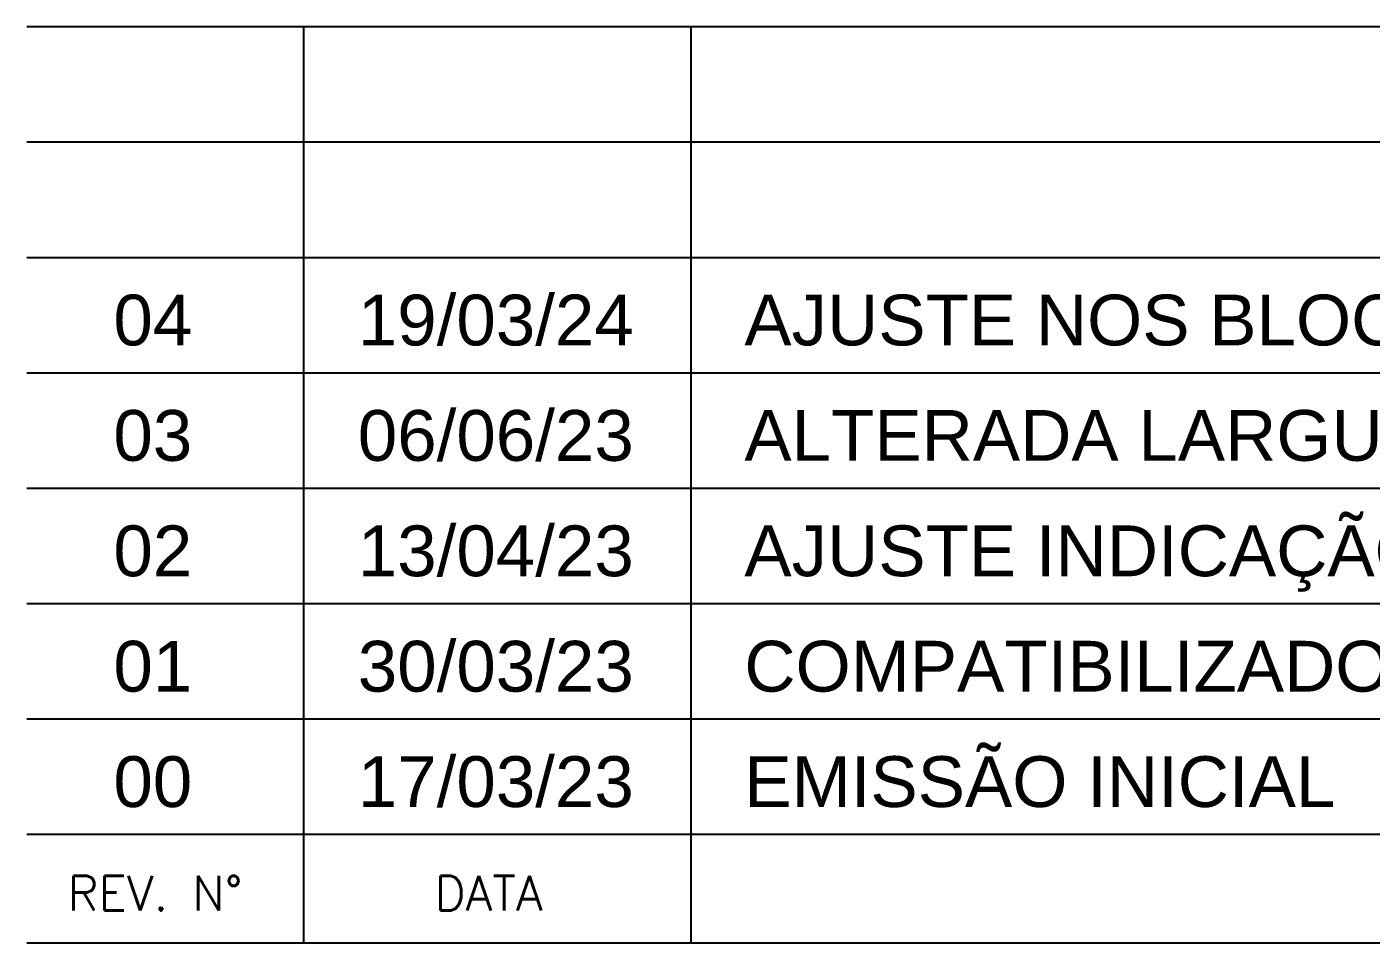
# Model space of a CAD drawing. Header units: millimetres. Extents: x -4245 to 5400, y -2094 to 2406.
# Drawn here: x 4502.8 to 4794.1, y -1358.3 to -1159.8 of the extents above; entities that cross this region are included whole.
import ezdxf

# ---------------------------------------------------------------- set-up
doc = ezdxf.new("R2010")
doc.units = ezdxf.units.MM
doc.header["$LTSCALE"] = 50
doc.layers.add('CARIMBO', color=7, linetype='Continuous')
doc.layers.add('TERRENO', color=3, linetype='Continuous', lineweight=30)
doc.styles.add('AR-REF', font='arial.ttf')
doc.styles.add('STYLE3', font='simplex.shx')

msp = doc.modelspace()

# ---------------------------------------------------------------- linework, layer by layer
at = {"layer": 'CARIMBO', "color": 1}
for p, q in [((5351.267, -1159.799), (4502.767, -1159.799)), ((4562.72, -1159.799), (4562.72, -1358.299)), ((4646.652, -1159.799), (4646.652, -1358.299)), ((5351.267, -1184.799), (4502.767, -1184.799)), ((5351.267, -1209.799), (4502.767, -1209.799)), ((5351.267, -1234.799), (4502.767, -1234.799)), ((5351.267, -1259.799), (4502.767, -1259.799)), ((5351.267, -1284.799), (4502.767, -1284.799)), ((5351.267, -1309.799), (4502.767, -1309.799))]:
    msp.add_line(p, q, dxfattribs=at)
at = {"layer": 'CARIMBO', "color": 6}
for p, q in [((5352.767, -1334.799), (4502.767, -1334.799)), ((5352.767, -1358.299), (4502.767, -1358.299))]:
    msp.add_line(p, q, dxfattribs=at)

# ---------------------------------------------------------------- texts
at = {"layer": 'CARIMBO', "color": 2, "style": 'STYLE3'}
for s, p in [('REV. N°', (4511.581, -1351.247)), ('DATA', (4591.098, -1351.247))]:
    msp.add_text(s, height=7.5, dxfattribs=at).set_placement(p)
at = {"layer": 'CARIMBO', "color": 3, "style": 'AR-REF'}
for tag, p in [('19/03/24', (4574.477, -1228.814)), ('04', (4521.519, -1228.814)), ('03', (4521.519, -1253.814)), ('06/06/23', (4574.477, -1253.814)), ('02', (4521.519, -1278.814)), ('13/04/23', (4574.477, -1278.814)), ('01', (4521.519, -1303.814)), ('30/03/23', (4574.477, -1303.814)), ('00', (4521.519, -1328.814)), ('17/03/23', (4574.477, -1328.814))]:
    msp.add_attdef(tag, p, '', height=11, dxfattribs=at)
at = {"layer": 'TERRENO', "linetype": 'ByBlock', "style": 'AR-REF'}
for s, p in [('AJUSTE NOS BLOCOS DE TRANSIÇÃO', (4658.243, -1228.81)), ('ALTERADA LARGURA DA V253, CONFORME ARQ.', (4658.243, -1253.81)), ('AJUSTE INDICAÇÃO DA ESCADA 4', (4658.243, -1278.81)), ('COMPATIBILIZADOS FUROS EM VIGA ', (4658.243, -1303.81)), ('EMISSÃO INICIAL', (4658.243, -1328.81))]:
    msp.add_text(s, height=11, dxfattribs=at).set_placement(p)

doc.saveas('drawing.dxf')
